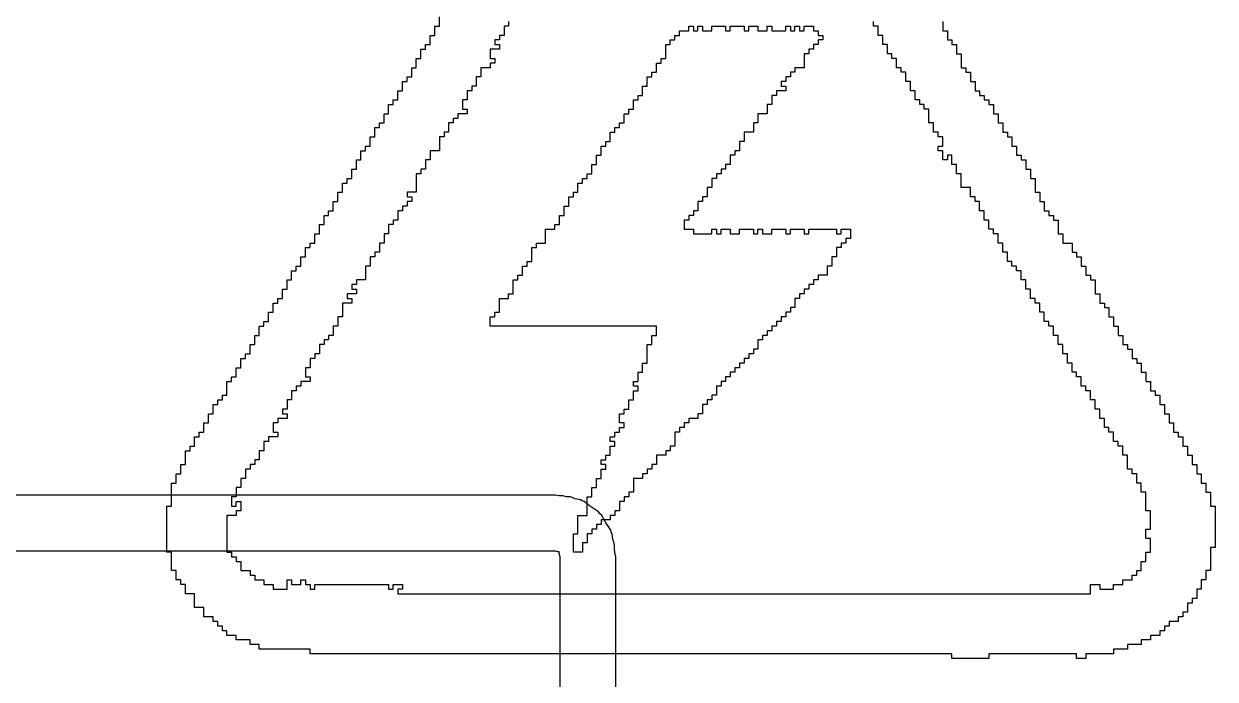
# Model space of a CAD drawing. Header units: millimetres. Extents: x -9 to 259, y -9 to 194.
# Drawn here: x 62.45 to 73.48, y 182.02 to 188.09 of the extents above; entities that cross this region are included whole.
import ezdxf

# ---------------------------------------------------------------- set-up
doc = ezdxf.new("R2010")
doc.units = ezdxf.units.MM
doc.layers.add('BottomLayer', color=5, linetype='Continuous')
doc.layers.add('TopOverlay', color=2, linetype='Continuous')

msp = doc.modelspace()

# ---------------------------------------------------------------- linework, layer by layer
at = {"layer": 'BottomLayer'}
for p, q in [((67.374, 183.728), (40.475, 183.728)), ((67.404, 183.722), (67.374, 183.728)), ((67.405, 183.722), (67.404, 183.722)), ((67.415, 183.72), (67.405, 183.722)), ((67.428, 183.722), (67.415, 183.72)), ((67.442, 183.721), (67.428, 183.722)), ((67.474, 183.712), (67.442, 183.721)), ((67.511, 183.71), (67.474, 183.712)), ((67.528, 183.705), (67.511, 183.71)), ((67.552, 183.693), (67.528, 183.705)), ((67.604, 183.683), (67.552, 183.693)), ((67.619, 183.673), (67.604, 183.683)), ((67.637, 183.668), (67.619, 183.673)), ((67.699, 183.62), (67.637, 183.668)), ((67.709, 183.615), (67.699, 183.62)), ((67.714, 183.609), (67.709, 183.615)), ((67.772, 183.571), (67.714, 183.609)), ((67.782, 183.555), (67.772, 183.571)), ((67.797, 183.544), (67.782, 183.555)), ((67.831, 183.483), (67.797, 183.544)), ((67.836, 183.478), (67.831, 183.483)), ((67.84, 183.468), (67.836, 183.478)), ((67.884, 183.403), (67.84, 183.468)), ((67.888, 183.384), (67.884, 183.403)), ((67.897, 183.368), (67.888, 183.384)), ((67.903, 183.316), (67.897, 183.368)), ((67.913, 183.292), (67.903, 183.316)), ((40.475, 183.21), (67.374, 183.21)), ((67.374, 183.21), (67.392, 183.205)), ((67.392, 183.205), (67.405, 183.204)), ((67.405, 183.204), (67.405, 183.191)), ((67.92, 183.26), (67.913, 183.292)), ((67.92, 183.223), (67.92, 183.26)), ((67.923, 183.204), (67.92, 183.223)), ((67.923, 183.191), (67.923, 183.204)), ((67.405, 183.191), (67.412, 183.159)), ((67.412, 183.159), (67.412, 90.843)), ((67.93, 183.159), (67.923, 183.191)), ((67.93, 90.843), (67.93, 183.159))]:
    msp.add_line(p, q, dxfattribs=at)
at = {"layer": 'TopOverlay'}
for p, q in [((66.256, 187.983), (66.256, 188.069)), ((66.256, 188.069), (66.299, 188.069)), ((66.299, 188.069), (66.299, 188.154)), ((66.939, 188.069), (66.897, 188.069)), ((66.897, 188.069), (66.897, 187.983)), ((66.939, 188.112), (66.939, 188.069)), ((68.606, 188.026), (68.606, 188.069)), ((68.606, 188.069), (68.648, 188.069)), ((68.648, 188.069), (68.648, 188.026)), ((68.691, 188.026), (68.691, 188.069)), ((68.691, 188.069), (68.734, 188.069)), ((68.734, 188.069), (68.734, 188.026)), ((68.819, 188.026), (68.819, 188.069)), ((68.819, 188.069), (68.947, 188.069)), ((68.947, 188.069), (68.947, 188.026)), ((68.99, 188.026), (68.99, 188.069)), ((68.99, 188.069), (69.118, 188.069)), ((69.118, 188.069), (69.118, 188.026)), ((69.161, 188.026), (69.161, 188.069)), ((69.161, 188.069), (69.246, 188.069)), ((69.246, 188.069), (69.246, 188.026)), ((69.332, 188.026), (69.332, 188.069)), ((69.332, 188.069), (69.375, 188.069)), ((69.375, 188.069), (69.375, 188.026)), ((69.503, 188.026), (69.503, 188.069)), ((69.503, 188.069), (69.546, 188.069)), ((69.546, 188.069), (69.546, 188.026)), ((69.588, 188.026), (69.588, 188.069)), ((69.588, 188.069), (69.631, 188.069)), ((69.631, 188.069), (69.631, 188.026)), ((69.674, 188.026), (69.674, 188.069)), ((69.674, 188.069), (69.759, 188.069)), ((69.759, 188.069), (69.759, 188.026)), ((70.315, 188.069), (70.315, 188.112)), ((70.357, 188.069), (70.315, 188.069)), ((70.357, 187.983), (70.357, 188.069)), ((70.955, 188.112), (70.955, 188.026)), ((66.213, 187.898), (66.213, 187.983)), ((66.213, 187.983), (66.256, 187.983)), ((66.854, 187.941), (66.811, 187.941)), ((66.811, 187.941), (66.811, 187.898)), ((66.897, 187.983), (66.854, 187.983)), ((66.854, 187.983), (66.854, 187.941)), ((68.435, 187.898), (68.435, 187.941)), ((68.435, 187.941), (68.477, 187.941)), ((68.477, 187.941), (68.477, 187.983)), ((68.477, 187.983), (68.52, 187.983)), ((68.52, 187.983), (68.52, 188.026)), ((68.52, 188.026), (68.606, 188.026)), ((68.648, 188.026), (68.691, 188.026)), ((68.734, 188.026), (68.819, 188.026)), ((68.947, 188.026), (68.99, 188.026)), ((69.118, 188.026), (69.161, 188.026)), ((69.246, 188.026), (69.332, 188.026)), ((69.375, 188.026), (69.503, 188.026)), ((69.546, 188.026), (69.588, 188.026)), ((69.631, 188.026), (69.674, 188.026)), ((69.759, 188.026), (69.802, 188.026)), ((69.802, 188.026), (69.802, 187.983)), ((69.802, 187.983), (69.845, 187.983)), ((69.845, 187.941), (69.802, 187.941)), ((69.802, 187.941), (69.802, 187.898)), ((69.845, 187.983), (69.845, 187.941)), ((70.4, 187.983), (70.357, 187.983)), ((70.4, 187.898), (70.4, 187.983)), ((70.955, 188.026), (70.998, 188.026)), ((70.998, 188.026), (70.998, 187.941)), ((70.998, 187.941), (71.041, 187.941)), ((71.041, 187.941), (71.041, 187.898)), ((66.128, 187.77), (66.128, 187.855)), ((66.128, 187.855), (66.17, 187.855)), ((66.17, 187.855), (66.17, 187.898)), ((66.17, 187.898), (66.213, 187.898)), ((66.854, 187.855), (66.769, 187.855)), ((66.769, 187.855), (66.769, 187.77)), ((66.811, 187.898), (66.854, 187.898)), ((66.854, 187.898), (66.854, 187.855)), ((68.392, 187.77), (68.392, 187.898)), ((68.392, 187.898), (68.435, 187.898)), ((69.759, 187.855), (69.716, 187.855)), ((69.716, 187.855), (69.716, 187.812)), ((69.802, 187.898), (69.759, 187.898)), ((69.759, 187.898), (69.759, 187.855)), ((70.443, 187.898), (70.4, 187.898)), ((70.443, 187.812), (70.443, 187.898)), ((71.041, 187.898), (71.084, 187.898)), ((71.084, 187.898), (71.084, 187.812)), ((66.085, 187.684), (66.085, 187.77)), ((66.085, 187.77), (66.128, 187.77)), ((66.769, 187.77), (66.811, 187.77)), ((66.811, 187.727), (66.769, 187.727)), ((66.769, 187.727), (66.769, 187.684)), ((66.811, 187.77), (66.811, 187.727)), ((68.307, 187.642), (68.307, 187.727)), ((68.307, 187.727), (68.349, 187.727)), ((68.349, 187.727), (68.349, 187.77)), ((68.349, 187.77), (68.392, 187.77)), ((69.716, 187.812), (69.674, 187.812)), ((69.674, 187.812), (69.674, 187.684)), ((70.485, 187.812), (70.443, 187.812)), ((70.485, 187.77), (70.485, 187.812)), ((70.528, 187.77), (70.485, 187.77)), ((70.528, 187.684), (70.528, 187.77)), ((71.084, 187.812), (71.126, 187.812)), ((71.126, 187.812), (71.126, 187.684)), ((66.042, 187.642), (66.042, 187.684)), ((66.042, 187.684), (66.085, 187.684)), ((66.042, 187.599), (66.042, 187.642)), ((66.769, 187.684), (66.683, 187.684)), ((66.683, 187.684), (66.683, 187.599)), ((68.264, 187.599), (68.264, 187.642)), ((68.264, 187.642), (68.307, 187.642)), ((69.588, 187.642), (69.546, 187.642)), ((69.546, 187.642), (69.546, 187.599)), ((69.674, 187.684), (69.588, 187.684)), ((69.588, 187.684), (69.588, 187.642)), ((70.571, 187.684), (70.528, 187.684)), ((70.571, 187.642), (70.571, 187.684)), ((70.614, 187.642), (70.571, 187.642)), ((70.614, 187.556), (70.614, 187.642)), ((71.126, 187.684), (71.169, 187.684)), ((71.169, 187.684), (71.169, 187.642)), ((71.169, 187.642), (71.212, 187.642)), ((71.212, 187.642), (71.212, 187.556)), ((65.957, 187.471), (65.957, 187.556)), ((65.957, 187.556), (66, 187.556)), ((66, 187.556), (66, 187.599)), ((66, 187.599), (66.042, 187.599)), ((66.64, 187.513), (66.598, 187.513)), ((66.598, 187.513), (66.598, 187.471)), ((66.683, 187.599), (66.64, 187.599)), ((66.64, 187.599), (66.64, 187.513)), ((68.178, 187.428), (68.178, 187.513)), ((68.178, 187.513), (68.221, 187.513)), ((68.221, 187.513), (68.221, 187.599)), ((68.221, 187.599), (68.264, 187.599)), ((69.503, 187.556), (69.46, 187.556)), ((69.46, 187.556), (69.46, 187.513)), ((69.46, 187.513), (69.503, 187.513)), ((69.546, 187.599), (69.503, 187.599)), ((69.503, 187.599), (69.503, 187.556)), ((69.503, 187.513), (69.503, 187.471)), ((70.656, 187.556), (70.614, 187.556)), ((70.656, 187.471), (70.656, 187.556)), ((71.212, 187.556), (71.254, 187.556)), ((71.254, 187.556), (71.254, 187.471)), ((65.871, 187.343), (65.871, 187.385)), ((65.871, 187.385), (65.914, 187.385)), ((65.914, 187.385), (65.914, 187.471)), ((65.914, 187.471), (65.957, 187.471)), ((66.555, 187.385), (66.512, 187.385)), ((66.512, 187.385), (66.512, 187.3)), ((66.598, 187.471), (66.555, 187.471)), ((66.555, 187.471), (66.555, 187.385)), ((68.093, 187.3), (68.093, 187.385)), ((68.093, 187.385), (68.136, 187.385)), ((68.136, 187.385), (68.136, 187.428)), ((68.136, 187.428), (68.178, 187.428)), ((69.417, 187.428), (69.375, 187.428)), ((69.375, 187.428), (69.375, 187.343)), ((69.503, 187.471), (69.417, 187.471)), ((69.417, 187.471), (69.417, 187.428)), ((70.699, 187.471), (70.656, 187.471)), ((70.699, 187.385), (70.699, 187.471)), ((70.742, 187.385), (70.699, 187.385)), ((70.742, 187.343), (70.742, 187.385)), ((71.254, 187.471), (71.297, 187.471)), ((71.297, 187.471), (71.297, 187.428)), ((71.297, 187.428), (71.34, 187.428)), ((71.34, 187.428), (71.34, 187.385)), ((71.34, 187.385), (71.383, 187.385)), ((71.383, 187.385), (71.383, 187.343)), ((65.829, 187.257), (65.829, 187.343)), ((65.829, 187.343), (65.871, 187.343)), ((66.512, 187.3), (66.555, 187.3)), ((66.555, 187.3), (66.555, 187.257)), ((68.05, 187.257), (68.05, 187.3)), ((68.05, 187.3), (68.093, 187.3)), ((69.375, 187.343), (69.332, 187.343)), ((69.332, 187.343), (69.332, 187.257)), ((70.785, 187.343), (70.742, 187.343)), ((70.785, 187.3), (70.785, 187.343)), ((70.827, 187.3), (70.785, 187.3)), ((70.827, 187.172), (70.827, 187.3)), ((71.383, 187.343), (71.425, 187.343)), ((71.425, 187.343), (71.425, 187.257)), ((65.743, 187.129), (65.743, 187.172)), ((65.743, 187.172), (65.786, 187.172)), ((65.786, 187.172), (65.786, 187.257)), ((65.786, 187.257), (65.829, 187.257)), ((66.427, 187.172), (66.384, 187.172)), ((66.384, 187.172), (66.384, 187.086)), ((66.469, 187.214), (66.427, 187.214)), ((66.427, 187.214), (66.427, 187.172)), ((66.555, 187.257), (66.469, 187.257)), ((66.469, 187.257), (66.469, 187.214)), ((67.965, 187.129), (67.965, 187.172)), ((67.965, 187.172), (68.008, 187.172)), ((68.008, 187.172), (68.008, 187.257)), ((68.008, 187.257), (68.05, 187.257)), ((69.246, 187.172), (69.204, 187.172)), ((69.204, 187.172), (69.204, 187.086)), ((69.332, 187.257), (69.246, 187.257)), ((69.246, 187.257), (69.246, 187.172)), ((70.87, 187.172), (70.827, 187.172)), ((70.87, 187.086), (70.87, 187.172)), ((71.425, 187.257), (71.468, 187.257)), ((71.468, 187.257), (71.468, 187.172)), ((71.468, 187.172), (71.511, 187.172)), ((71.511, 187.172), (71.511, 187.086)), ((65.7, 187.043), (65.7, 187.129)), ((65.7, 187.129), (65.743, 187.129)), ((66.384, 187.086), (66.341, 187.086)), ((66.341, 187.086), (66.341, 187.043)), ((67.879, 187.001), (67.879, 187.086)), ((67.879, 187.086), (67.922, 187.086)), ((67.922, 187.086), (67.922, 187.129)), ((67.922, 187.129), (67.965, 187.129)), ((69.204, 187.086), (69.118, 187.086)), ((69.118, 187.086), (69.118, 187.001)), ((70.913, 187.086), (70.87, 187.086)), ((70.913, 187.043), (70.913, 187.086)), ((71.511, 187.086), (71.554, 187.086)), ((71.554, 187.086), (71.554, 187.043)), ((65.615, 186.915), (65.615, 186.958)), ((65.615, 186.958), (65.658, 186.958)), ((65.658, 186.958), (65.658, 187.043)), ((65.658, 187.043), (65.7, 187.043)), ((66.341, 187.043), (66.299, 187.043)), ((66.299, 187.043), (66.299, 186.915)), ((67.794, 186.873), (67.794, 186.958)), ((67.794, 186.958), (67.837, 186.958)), ((67.837, 186.958), (67.837, 187.001)), ((67.837, 187.001), (67.879, 187.001)), ((69.118, 187.001), (69.076, 187.001)), ((69.076, 187.001), (69.076, 186.915)), ((70.955, 187.043), (70.913, 187.043)), ((70.913, 186.915), (70.913, 186.958)), ((70.913, 186.958), (70.955, 186.958)), ((70.955, 186.958), (70.955, 187.043)), ((71.554, 187.043), (71.596, 187.043)), ((71.596, 187.043), (71.596, 186.958)), ((71.596, 186.958), (71.639, 186.958)), ((71.639, 186.958), (71.639, 186.873)), ((65.572, 186.83), (65.572, 186.915)), ((65.572, 186.915), (65.615, 186.915)), ((66.299, 186.915), (66.213, 186.915)), ((66.213, 186.915), (66.213, 186.83)), ((67.751, 186.787), (67.751, 186.873)), ((67.751, 186.873), (67.794, 186.873)), ((69.033, 186.873), (68.99, 186.873)), ((68.99, 186.873), (68.99, 186.787)), ((69.076, 186.915), (69.033, 186.915)), ((69.033, 186.915), (69.033, 186.873)), ((70.955, 186.915), (70.913, 186.915)), ((70.955, 186.83), (70.955, 186.915)), ((71.041, 186.873), (70.998, 186.873)), ((70.998, 186.873), (70.998, 186.83)), ((71.041, 186.787), (71.041, 186.873)), ((71.639, 186.873), (71.682, 186.873)), ((71.682, 186.873), (71.682, 186.83)), ((65.487, 186.659), (65.487, 186.744)), ((65.487, 186.744), (65.53, 186.744)), ((65.53, 186.744), (65.53, 186.83)), ((65.53, 186.83), (65.572, 186.83)), ((66.17, 186.744), (66.128, 186.744)), ((66.128, 186.744), (66.128, 186.702)), ((66.213, 186.83), (66.17, 186.83)), ((66.17, 186.83), (66.17, 186.744)), ((67.708, 186.702), (67.708, 186.787)), ((67.708, 186.787), (67.751, 186.787)), ((68.947, 186.744), (68.905, 186.744)), ((68.905, 186.744), (68.905, 186.702)), ((68.99, 186.787), (68.947, 186.787)), ((68.947, 186.787), (68.947, 186.744)), ((70.998, 186.83), (70.955, 186.83)), ((71.084, 186.787), (71.041, 186.787)), ((71.084, 186.702), (71.084, 186.787)), ((71.682, 186.83), (71.724, 186.83)), ((71.724, 186.83), (71.724, 186.744)), ((71.724, 186.744), (71.767, 186.744)), ((71.767, 186.744), (71.767, 186.659)), ((65.401, 186.531), (65.401, 186.616)), ((65.401, 186.616), (65.444, 186.616)), ((65.444, 186.616), (65.444, 186.659)), ((65.444, 186.659), (65.487, 186.659)), ((66.128, 186.702), (66.085, 186.702)), ((66.085, 186.702), (66.085, 186.531)), ((67.58, 186.531), (67.58, 186.616)), ((67.58, 186.616), (67.623, 186.616)), ((67.623, 186.616), (67.623, 186.659)), ((67.623, 186.659), (67.666, 186.659)), ((67.666, 186.659), (67.666, 186.702)), ((67.666, 186.702), (67.708, 186.702)), ((68.862, 186.659), (68.819, 186.659)), ((68.819, 186.659), (68.819, 186.574)), ((68.905, 186.702), (68.862, 186.702)), ((68.862, 186.702), (68.862, 186.659)), ((71.126, 186.702), (71.084, 186.702)), ((71.126, 186.574), (71.126, 186.702)), ((71.767, 186.659), (71.81, 186.659)), ((71.81, 186.659), (71.81, 186.531)), ((65.359, 186.445), (65.359, 186.531)), ((65.359, 186.531), (65.401, 186.531)), ((66.085, 186.531), (66, 186.531)), ((66, 186.531), (66, 186.488)), ((67.538, 186.488), (67.538, 186.531)), ((67.538, 186.531), (67.58, 186.531)), ((68.819, 186.574), (68.777, 186.574)), ((68.777, 186.574), (68.777, 186.488)), ((71.212, 186.574), (71.126, 186.574)), ((71.212, 186.488), (71.212, 186.574)), ((71.81, 186.531), (71.853, 186.531)), ((71.853, 186.531), (71.853, 186.445)), ((65.316, 186.36), (65.316, 186.445)), ((65.316, 186.445), (65.359, 186.445)), ((66, 186.403), (65.957, 186.403)), ((65.957, 186.403), (65.957, 186.36)), ((66, 186.488), (66.042, 186.488)), ((66.042, 186.445), (66, 186.445)), ((66, 186.445), (66, 186.403)), ((66.042, 186.488), (66.042, 186.445)), ((67.452, 186.317), (67.452, 186.403)), ((67.452, 186.403), (67.495, 186.403)), ((67.495, 186.403), (67.495, 186.488)), ((67.495, 186.488), (67.538, 186.488)), ((68.734, 186.445), (68.691, 186.445)), ((68.691, 186.445), (68.691, 186.36)), ((68.777, 186.488), (68.734, 186.488)), ((68.734, 186.488), (68.734, 186.445)), ((71.254, 186.488), (71.212, 186.488)), ((71.254, 186.445), (71.254, 186.488)), ((71.297, 186.445), (71.254, 186.445)), ((71.297, 186.36), (71.297, 186.445)), ((71.853, 186.445), (71.895, 186.445)), ((71.895, 186.445), (71.895, 186.36)), ((65.231, 186.232), (65.231, 186.317)), ((65.231, 186.317), (65.273, 186.317)), ((65.273, 186.317), (65.273, 186.36)), ((65.273, 186.36), (65.316, 186.36)), ((65.957, 186.36), (65.914, 186.36)), ((65.914, 186.36), (65.914, 186.274)), ((67.409, 186.232), (67.409, 186.317)), ((67.409, 186.317), (67.452, 186.317)), ((68.648, 186.317), (68.606, 186.317)), ((68.606, 186.317), (68.606, 186.274)), ((68.691, 186.36), (68.648, 186.36)), ((68.648, 186.36), (68.648, 186.317)), ((71.34, 186.36), (71.297, 186.36)), ((71.34, 186.274), (71.34, 186.36)), ((71.895, 186.36), (71.938, 186.36)), ((71.938, 186.36), (71.938, 186.317)), ((71.938, 186.317), (71.981, 186.317)), ((71.981, 186.317), (71.981, 186.274)), ((65.188, 186.146), (65.188, 186.232)), ((65.188, 186.232), (65.231, 186.232)), ((65.871, 186.232), (65.829, 186.232)), ((65.829, 186.232), (65.829, 186.146)), ((65.914, 186.274), (65.871, 186.274)), ((65.871, 186.274), (65.871, 186.232)), ((67.281, 186.061), (67.281, 186.189)), ((67.281, 186.189), (67.367, 186.189)), ((67.367, 186.189), (67.367, 186.232)), ((67.367, 186.232), (67.409, 186.232)), ((68.606, 186.274), (68.563, 186.274)), ((68.563, 186.274), (68.563, 186.189)), ((68.563, 186.189), (68.648, 186.189)), ((68.648, 186.189), (68.648, 186.146)), ((68.819, 186.146), (68.819, 186.189)), ((68.819, 186.189), (68.862, 186.189)), ((68.862, 186.189), (68.862, 186.146)), ((68.905, 186.146), (68.905, 186.189)), ((68.905, 186.189), (68.99, 186.189)), ((68.99, 186.189), (68.99, 186.146)), ((69.076, 186.146), (69.076, 186.189)), ((69.076, 186.189), (69.204, 186.189)), ((69.204, 186.189), (69.204, 186.146)), ((69.246, 186.146), (69.246, 186.189)), ((69.246, 186.189), (69.289, 186.189)), ((69.289, 186.189), (69.289, 186.146)), ((69.375, 186.146), (69.375, 186.189)), ((69.375, 186.189), (69.503, 186.189)), ((69.503, 186.189), (69.503, 186.146)), ((69.546, 186.146), (69.546, 186.189)), ((69.546, 186.189), (69.674, 186.189)), ((69.674, 186.189), (69.674, 186.146)), ((69.716, 186.146), (69.716, 186.189)), ((69.716, 186.189), (69.973, 186.189)), ((69.973, 186.189), (69.973, 186.146)), ((70.015, 186.146), (70.015, 186.189)), ((70.015, 186.189), (70.101, 186.189)), ((70.101, 186.189), (70.101, 186.104)), ((71.383, 186.274), (71.34, 186.274)), ((71.383, 186.189), (71.383, 186.274)), ((71.425, 186.189), (71.383, 186.189)), ((71.425, 186.146), (71.425, 186.189)), ((71.981, 186.274), (72.023, 186.274)), ((72.023, 186.274), (72.023, 186.146)), ((65.145, 186.061), (65.145, 186.146)), ((65.145, 186.146), (65.188, 186.146)), ((65.829, 186.146), (65.786, 186.146)), ((65.786, 186.146), (65.786, 186.061)), ((68.648, 186.146), (68.819, 186.146)), ((68.862, 186.146), (68.905, 186.146)), ((68.99, 186.146), (69.076, 186.146)), ((69.204, 186.146), (69.246, 186.146)), ((69.289, 186.146), (69.375, 186.146)), ((69.503, 186.146), (69.546, 186.146)), ((69.674, 186.146), (69.716, 186.146)), ((69.973, 186.146), (70.015, 186.146)), ((70.101, 186.104), (70.058, 186.104)), ((70.058, 186.104), (70.058, 186.061)), ((71.468, 186.146), (71.425, 186.146)), ((71.468, 186.061), (71.468, 186.146)), ((72.023, 186.146), (72.066, 186.146)), ((72.066, 186.146), (72.066, 186.061)), ((65.06, 185.933), (65.06, 186.018)), ((65.06, 186.018), (65.102, 186.018)), ((65.102, 186.018), (65.102, 186.061)), ((65.102, 186.061), (65.145, 186.061)), ((65.743, 185.975), (65.7, 185.975)), ((65.7, 185.975), (65.7, 185.933)), ((65.786, 186.061), (65.743, 186.061)), ((65.743, 186.061), (65.743, 185.975)), ((67.153, 185.89), (67.153, 186.018)), ((67.153, 186.018), (67.196, 186.018)), ((67.196, 186.018), (67.196, 186.061)), ((67.196, 186.061), (67.281, 186.061)), ((70.015, 186.018), (69.973, 186.018)), ((69.973, 186.018), (69.973, 185.933)), ((70.058, 186.061), (70.015, 186.061)), ((70.015, 186.061), (70.015, 186.018)), ((71.511, 186.061), (71.468, 186.061)), ((71.511, 185.975), (71.511, 186.061)), ((71.554, 185.975), (71.511, 185.975)), ((71.554, 185.89), (71.554, 185.975)), ((72.066, 186.061), (72.152, 186.061)), ((72.152, 186.061), (72.152, 185.975)), ((72.152, 185.975), (72.194, 185.975)), ((72.194, 185.975), (72.194, 185.933)), ((64.974, 185.805), (64.974, 185.847)), ((64.974, 185.847), (65.017, 185.847)), ((65.017, 185.847), (65.017, 185.933)), ((65.017, 185.933), (65.06, 185.933)), ((65.658, 185.847), (65.615, 185.847)), ((65.615, 185.847), (65.615, 185.719)), ((65.7, 185.933), (65.658, 185.933)), ((65.658, 185.933), (65.658, 185.847)), ((67.068, 185.762), (67.068, 185.847)), ((67.068, 185.847), (67.11, 185.847)), ((67.11, 185.847), (67.11, 185.89)), ((67.11, 185.89), (67.153, 185.89)), ((69.93, 185.847), (69.887, 185.847)), ((69.887, 185.847), (69.887, 185.762)), ((69.973, 185.933), (69.93, 185.933)), ((69.93, 185.933), (69.93, 185.847)), ((71.596, 185.89), (71.554, 185.89)), ((71.596, 185.847), (71.596, 185.89)), ((71.639, 185.847), (71.596, 185.847)), ((71.639, 185.805), (71.639, 185.847)), ((72.194, 185.933), (72.237, 185.933)), ((72.237, 185.933), (72.237, 185.847)), ((72.237, 185.847), (72.28, 185.847)), ((72.28, 185.847), (72.28, 185.762)), ((64.931, 185.719), (64.931, 185.805)), ((64.931, 185.805), (64.974, 185.805)), ((67.025, 185.719), (67.025, 185.762)), ((67.025, 185.762), (67.068, 185.762)), ((69.887, 185.762), (69.802, 185.762)), ((69.802, 185.762), (69.802, 185.719)), ((71.682, 185.805), (71.639, 185.805)), ((71.682, 185.719), (71.682, 185.805)), ((72.28, 185.762), (72.323, 185.762)), ((72.323, 185.762), (72.323, 185.719)), ((64.846, 185.548), (64.846, 185.634)), ((64.846, 185.634), (64.889, 185.634)), ((64.889, 185.634), (64.889, 185.719)), ((64.889, 185.719), (64.931, 185.719)), ((65.53, 185.676), (65.487, 185.676)), ((65.487, 185.676), (65.487, 185.634)), ((65.487, 185.634), (65.53, 185.634)), ((65.615, 185.719), (65.53, 185.719)), ((65.53, 185.719), (65.53, 185.676)), ((65.53, 185.634), (65.53, 185.591)), ((66.982, 185.591), (66.982, 185.719)), ((66.982, 185.719), (67.025, 185.719)), ((69.716, 185.634), (69.674, 185.634)), ((69.674, 185.634), (69.674, 185.591)), ((69.759, 185.676), (69.716, 185.676)), ((69.716, 185.676), (69.716, 185.634)), ((69.802, 185.719), (69.759, 185.719)), ((69.759, 185.719), (69.759, 185.676)), ((71.724, 185.719), (71.682, 185.719)), ((71.724, 185.634), (71.724, 185.719)), ((71.767, 185.634), (71.724, 185.634)), ((71.767, 185.548), (71.767, 185.634)), ((72.323, 185.719), (72.365, 185.719)), ((72.365, 185.719), (72.365, 185.591)), ((64.803, 185.505), (64.803, 185.548)), ((64.803, 185.548), (64.846, 185.548)), ((65.53, 185.591), (65.444, 185.591)), ((65.444, 185.591), (65.444, 185.548)), ((65.444, 185.548), (65.487, 185.548)), ((65.487, 185.548), (65.487, 185.505)), ((66.854, 185.42), (66.854, 185.548)), ((66.854, 185.548), (66.939, 185.548)), ((66.939, 185.548), (66.939, 185.591)), ((66.939, 185.591), (66.982, 185.591)), ((69.631, 185.548), (69.588, 185.548)), ((69.588, 185.548), (69.588, 185.463)), ((69.674, 185.591), (69.631, 185.591)), ((69.631, 185.591), (69.631, 185.548)), ((71.81, 185.548), (71.767, 185.548)), ((71.81, 185.505), (71.81, 185.548)), ((72.365, 185.591), (72.408, 185.591)), ((72.408, 185.591), (72.408, 185.505)), ((64.718, 185.335), (64.718, 185.42)), ((64.718, 185.42), (64.761, 185.42)), ((64.761, 185.42), (64.761, 185.505)), ((64.761, 185.505), (64.803, 185.505)), ((65.487, 185.505), (65.401, 185.505)), ((65.401, 185.505), (65.401, 185.377)), ((66.811, 185.377), (66.811, 185.42)), ((66.811, 185.42), (66.854, 185.42)), ((69.546, 185.42), (69.503, 185.42)), ((69.503, 185.42), (69.503, 185.377)), ((69.588, 185.463), (69.546, 185.463)), ((69.546, 185.463), (69.546, 185.42)), ((71.853, 185.505), (71.81, 185.505)), ((71.853, 185.42), (71.853, 185.505)), ((71.895, 185.42), (71.853, 185.42)), ((71.895, 185.335), (71.895, 185.42)), ((72.408, 185.505), (72.451, 185.505)), ((72.451, 185.505), (72.451, 185.463)), ((72.451, 185.463), (72.493, 185.463)), ((72.493, 185.463), (72.493, 185.377)), ((64.632, 185.206), (64.632, 185.292)), ((64.632, 185.292), (64.675, 185.292)), ((64.675, 185.292), (64.675, 185.335)), ((64.675, 185.335), (64.718, 185.335)), ((65.359, 185.292), (65.316, 185.292)), ((65.316, 185.292), (65.316, 185.206)), ((65.401, 185.377), (65.359, 185.377)), ((65.359, 185.377), (65.359, 185.292)), ((66.769, 185.292), (66.769, 185.377)), ((66.769, 185.377), (66.811, 185.377)), ((68.307, 185.292), (66.769, 185.292)), ((68.307, 185.206), (68.307, 185.292)), ((69.417, 185.292), (69.375, 185.292)), ((69.375, 185.292), (69.375, 185.249)), ((69.46, 185.335), (69.417, 185.335)), ((69.417, 185.335), (69.417, 185.292)), ((69.503, 185.377), (69.46, 185.377)), ((69.46, 185.377), (69.46, 185.335)), ((71.938, 185.335), (71.895, 185.335)), ((71.938, 185.292), (71.938, 185.335)), ((71.981, 185.292), (71.938, 185.292)), ((71.981, 185.206), (71.981, 185.292)), ((72.493, 185.377), (72.536, 185.377)), ((72.536, 185.377), (72.536, 185.292)), ((72.536, 185.292), (72.579, 185.292)), ((72.579, 185.292), (72.579, 185.206)), ((64.59, 185.121), (64.59, 185.206)), ((64.59, 185.206), (64.632, 185.206)), ((65.316, 185.206), (65.273, 185.206)), ((65.273, 185.206), (65.273, 185.164)), ((68.264, 185.121), (68.264, 185.206)), ((68.264, 185.206), (68.307, 185.206)), ((69.332, 185.206), (69.289, 185.206)), ((69.289, 185.206), (69.289, 185.164)), ((69.375, 185.249), (69.332, 185.249)), ((69.332, 185.249), (69.332, 185.206)), ((72.023, 185.206), (71.981, 185.206)), ((72.023, 185.121), (72.023, 185.206)), ((72.579, 185.206), (72.622, 185.206)), ((72.622, 185.206), (72.622, 185.121)), ((64.547, 185.035), (64.547, 185.121)), ((64.547, 185.121), (64.59, 185.121)), ((65.231, 185.121), (65.188, 185.121)), ((65.188, 185.121), (65.188, 185.035)), ((65.273, 185.164), (65.231, 185.164)), ((65.231, 185.164), (65.231, 185.121)), ((68.221, 184.95), (68.221, 185.121)), ((68.221, 185.121), (68.264, 185.121)), ((69.246, 185.078), (69.204, 185.078)), ((69.204, 185.078), (69.204, 185.035)), ((69.289, 185.164), (69.246, 185.164)), ((69.246, 185.164), (69.246, 185.078)), ((72.066, 185.121), (72.023, 185.121)), ((72.066, 185.035), (72.066, 185.121)), ((72.622, 185.121), (72.664, 185.121)), ((72.664, 185.121), (72.664, 185.078)), ((72.664, 185.078), (72.707, 185.078)), ((72.707, 185.078), (72.707, 184.993)), ((64.462, 184.907), (64.462, 184.993)), ((64.462, 184.993), (64.504, 184.993)), ((64.504, 184.993), (64.504, 185.035)), ((64.504, 185.035), (64.547, 185.035)), ((65.145, 184.993), (65.102, 184.993)), ((65.102, 184.993), (65.102, 184.907)), ((65.188, 185.035), (65.145, 185.035)), ((65.145, 185.035), (65.145, 184.993)), ((69.161, 184.993), (69.118, 184.993)), ((69.118, 184.993), (69.118, 184.95)), ((69.204, 185.035), (69.161, 185.035)), ((69.161, 185.035), (69.161, 184.993)), ((72.109, 185.035), (72.066, 185.035)), ((72.109, 184.95), (72.109, 185.035)), ((72.707, 184.993), (72.75, 184.993)), ((72.75, 184.993), (72.75, 184.95)), ((64.419, 184.822), (64.419, 184.907)), ((64.419, 184.907), (64.462, 184.907)), ((65.102, 184.907), (65.06, 184.907)), ((65.06, 184.907), (65.06, 184.822)), ((68.136, 184.779), (68.136, 184.865)), ((68.136, 184.865), (68.178, 184.865)), ((68.178, 184.865), (68.178, 184.95)), ((68.178, 184.95), (68.221, 184.95)), ((69.033, 184.865), (68.99, 184.865)), ((68.99, 184.865), (68.99, 184.822)), ((69.076, 184.907), (69.033, 184.907)), ((69.033, 184.907), (69.033, 184.865)), ((69.118, 184.95), (69.076, 184.95)), ((69.076, 184.95), (69.076, 184.907)), ((72.152, 184.95), (72.109, 184.95)), ((72.152, 184.865), (72.152, 184.95)), ((72.194, 184.865), (72.152, 184.865)), ((72.194, 184.822), (72.194, 184.865)), ((72.75, 184.95), (72.792, 184.95)), ((72.792, 184.95), (72.792, 184.865)), ((72.792, 184.865), (72.835, 184.865)), ((72.835, 184.865), (72.835, 184.779)), ((64.333, 184.651), (64.333, 184.779)), ((64.333, 184.779), (64.376, 184.779)), ((64.376, 184.779), (64.376, 184.822)), ((64.376, 184.822), (64.419, 184.822)), ((65.102, 184.779), (65.017, 184.779)), ((65.017, 184.779), (65.017, 184.736)), ((65.06, 184.822), (65.102, 184.822)), ((65.102, 184.822), (65.102, 184.779)), ((68.093, 184.736), (68.093, 184.779)), ((68.093, 184.779), (68.136, 184.779)), ((68.947, 184.779), (68.905, 184.779)), ((68.905, 184.779), (68.905, 184.736)), ((68.99, 184.822), (68.947, 184.822)), ((68.947, 184.822), (68.947, 184.779)), ((72.237, 184.822), (72.194, 184.822)), ((72.237, 184.736), (72.237, 184.822)), ((72.835, 184.779), (72.878, 184.779)), ((72.878, 184.779), (72.878, 184.694)), ((64.291, 184.608), (64.291, 184.651)), ((64.291, 184.651), (64.333, 184.651)), ((64.974, 184.694), (64.931, 184.694)), ((64.931, 184.694), (64.931, 184.608)), ((65.017, 184.736), (64.974, 184.736)), ((64.974, 184.736), (64.974, 184.694)), ((68.136, 184.736), (68.093, 184.736)), ((68.093, 184.608), (68.093, 184.694)), ((68.093, 184.694), (68.136, 184.694)), ((68.136, 184.694), (68.136, 184.736)), ((68.862, 184.651), (68.819, 184.651)), ((68.819, 184.651), (68.819, 184.608)), ((68.905, 184.736), (68.862, 184.736)), ((68.862, 184.736), (68.862, 184.651)), ((72.28, 184.736), (72.237, 184.736)), ((72.28, 184.694), (72.28, 184.736)), ((72.323, 184.694), (72.28, 184.694)), ((72.323, 184.608), (72.323, 184.694)), ((72.878, 184.694), (72.921, 184.694)), ((72.921, 184.694), (72.921, 184.651)), ((72.921, 184.651), (72.963, 184.651)), ((72.963, 184.651), (72.963, 184.566)), ((64.205, 184.48), (64.205, 184.566)), ((64.205, 184.566), (64.248, 184.566)), ((64.248, 184.566), (64.248, 184.608)), ((64.248, 184.608), (64.291, 184.608)), ((64.889, 184.523), (64.846, 184.523)), ((64.846, 184.523), (64.846, 184.48)), ((64.931, 184.608), (64.889, 184.608)), ((64.889, 184.608), (64.889, 184.523)), ((68.008, 184.48), (68.008, 184.523)), ((68.008, 184.523), (68.05, 184.523)), ((68.05, 184.523), (68.05, 184.608)), ((68.05, 184.608), (68.093, 184.608)), ((68.777, 184.566), (68.734, 184.566)), ((68.734, 184.566), (68.734, 184.48)), ((68.819, 184.608), (68.777, 184.608)), ((68.777, 184.608), (68.777, 184.566)), ((72.365, 184.608), (72.323, 184.608)), ((72.365, 184.523), (72.365, 184.608)), ((72.408, 184.523), (72.365, 184.523)), ((72.408, 184.437), (72.408, 184.523)), ((72.963, 184.566), (73.006, 184.566)), ((73.006, 184.566), (73.006, 184.48)), ((64.162, 184.395), (64.162, 184.48)), ((64.162, 184.48), (64.205, 184.48)), ((64.889, 184.437), (64.803, 184.437)), ((64.803, 184.437), (64.803, 184.395)), ((64.846, 184.48), (64.889, 184.48)), ((64.889, 184.48), (64.889, 184.437)), ((67.965, 184.395), (67.965, 184.48)), ((67.965, 184.48), (68.008, 184.48)), ((68.691, 184.437), (68.606, 184.437)), ((68.606, 184.437), (68.606, 184.395)), ((68.734, 184.48), (68.691, 184.48)), ((68.691, 184.48), (68.691, 184.437)), ((72.451, 184.437), (72.408, 184.437)), ((72.451, 184.352), (72.451, 184.437)), ((73.006, 184.48), (73.049, 184.48)), ((73.049, 184.48), (73.049, 184.395)), ((64.077, 184.266), (64.077, 184.309)), ((64.077, 184.309), (64.12, 184.309)), ((64.12, 184.309), (64.12, 184.395)), ((64.12, 184.395), (64.162, 184.395)), ((64.803, 184.395), (64.761, 184.395)), ((64.761, 184.395), (64.761, 184.309)), ((64.761, 184.309), (64.803, 184.309)), ((64.803, 184.309), (64.803, 184.266)), ((67.922, 184.266), (67.922, 184.309)), ((67.922, 184.309), (67.965, 184.309)), ((68.008, 184.395), (67.965, 184.395)), ((67.965, 184.309), (67.965, 184.352)), ((67.965, 184.352), (68.008, 184.352)), ((68.008, 184.352), (68.008, 184.395)), ((68.52, 184.309), (68.477, 184.309)), ((68.477, 184.309), (68.477, 184.181)), ((68.563, 184.352), (68.52, 184.352)), ((68.52, 184.352), (68.52, 184.309)), ((68.606, 184.395), (68.563, 184.395)), ((68.563, 184.395), (68.563, 184.352)), ((72.493, 184.352), (72.451, 184.352)), ((72.493, 184.309), (72.493, 184.352)), ((72.536, 184.309), (72.493, 184.309)), ((72.536, 184.224), (72.536, 184.309)), ((73.049, 184.395), (73.092, 184.395)), ((73.092, 184.395), (73.092, 184.309)), ((73.092, 184.309), (73.134, 184.309)), ((73.134, 184.309), (73.134, 184.266)), ((64.034, 184.181), (64.034, 184.266)), ((64.034, 184.266), (64.077, 184.266)), ((64.718, 184.224), (64.675, 184.224)), ((64.675, 184.224), (64.675, 184.138)), ((64.803, 184.266), (64.718, 184.266)), ((64.718, 184.266), (64.718, 184.224)), ((67.879, 184.224), (67.879, 184.266)), ((67.879, 184.266), (67.922, 184.266)), ((67.922, 184.224), (67.879, 184.224)), ((67.922, 184.181), (67.922, 184.224)), ((72.579, 184.224), (72.536, 184.224)), ((72.579, 184.181), (72.579, 184.224)), ((73.134, 184.266), (73.177, 184.266)), ((73.177, 184.266), (73.177, 184.181)), ((63.949, 184.01), (63.949, 184.138)), ((63.949, 184.138), (63.992, 184.138)), ((63.992, 184.138), (63.992, 184.181)), ((63.992, 184.181), (64.034, 184.181)), ((64.675, 184.138), (64.632, 184.138)), ((64.632, 184.138), (64.632, 184.053)), ((67.837, 184.053), (67.837, 184.096)), ((67.837, 184.096), (67.879, 184.096)), ((67.879, 184.096), (67.879, 184.181)), ((67.879, 184.181), (67.922, 184.181)), ((68.392, 184.096), (68.307, 184.096)), ((68.307, 184.096), (68.307, 184.01)), ((68.435, 184.138), (68.392, 184.138)), ((68.392, 184.138), (68.392, 184.096)), ((68.477, 184.181), (68.435, 184.181)), ((68.435, 184.181), (68.435, 184.138)), ((72.622, 184.181), (72.579, 184.181)), ((72.622, 184.096), (72.622, 184.181)), ((72.664, 184.096), (72.622, 184.096)), ((72.664, 183.967), (72.664, 184.096)), ((73.177, 184.181), (73.22, 184.181)), ((73.22, 184.181), (73.22, 184.096)), ((73.22, 184.096), (73.262, 184.096)), ((73.262, 184.096), (73.262, 184.01)), ((63.906, 183.925), (63.906, 184.01)), ((63.906, 184.01), (63.949, 184.01)), ((64.547, 183.967), (64.504, 183.967)), ((64.504, 183.967), (64.504, 183.882)), ((64.59, 184.01), (64.547, 184.01)), ((64.547, 184.01), (64.547, 183.967)), ((64.632, 184.053), (64.59, 184.053)), ((64.59, 184.053), (64.59, 184.01)), ((67.794, 184.01), (67.794, 184.053)), ((67.794, 184.053), (67.837, 184.053)), ((67.837, 184.01), (67.794, 184.01)), ((67.794, 183.882), (67.794, 183.967)), ((67.794, 183.967), (67.837, 183.967)), ((67.837, 183.967), (67.837, 184.01)), ((68.264, 183.967), (68.221, 183.967)), ((68.221, 183.967), (68.221, 183.925)), ((68.307, 184.01), (68.264, 184.01)), ((68.264, 184.01), (68.264, 183.967)), ((72.707, 183.967), (72.664, 183.967)), ((72.707, 183.925), (72.707, 183.967)), ((73.262, 184.01), (73.305, 184.01)), ((73.305, 184.01), (73.305, 183.925)), ((63.863, 183.839), (63.863, 183.925)), ((63.863, 183.925), (63.906, 183.925)), ((64.504, 183.882), (64.462, 183.882)), ((64.462, 183.882), (64.462, 183.797)), ((67.751, 183.797), (67.751, 183.882)), ((67.751, 183.882), (67.794, 183.882)), ((68.178, 183.882), (68.093, 183.882)), ((68.093, 183.882), (68.093, 183.754)), ((68.221, 183.925), (68.178, 183.925)), ((68.178, 183.925), (68.178, 183.882)), ((72.75, 183.925), (72.707, 183.925)), ((72.75, 183.839), (72.75, 183.925)), ((73.305, 183.925), (73.348, 183.925)), ((73.348, 183.925), (73.348, 183.839)), ((63.821, 183.626), (63.821, 183.839)), ((63.821, 183.839), (63.863, 183.839)), ((64.462, 183.797), (64.419, 183.797)), ((64.419, 183.797), (64.419, 183.711)), ((67.708, 183.711), (67.708, 183.797)), ((67.708, 183.797), (67.751, 183.797)), ((68.093, 183.754), (68.05, 183.754)), ((68.05, 183.754), (68.05, 183.711)), ((72.792, 183.839), (72.75, 183.839)), ((72.792, 183.754), (72.792, 183.839)), ((72.835, 183.754), (72.792, 183.754)), ((72.835, 183.583), (72.835, 183.754)), ((73.348, 183.839), (73.391, 183.839)), ((73.391, 183.839), (73.391, 183.754)), ((73.391, 183.754), (73.433, 183.754)), ((73.433, 183.754), (73.433, 183.626)), ((64.419, 183.711), (64.376, 183.711)), ((64.376, 183.711), (64.376, 183.626)), ((64.419, 183.626), (64.419, 183.668)), ((64.419, 183.668), (64.462, 183.668)), ((64.462, 183.668), (64.462, 183.583)), ((67.666, 183.54), (67.666, 183.711)), ((67.666, 183.711), (67.708, 183.711)), ((68.008, 183.668), (67.965, 183.668)), ((67.965, 183.668), (67.965, 183.583)), ((68.05, 183.711), (68.008, 183.711)), ((68.008, 183.711), (68.008, 183.668)), ((63.778, 183.198), (63.778, 183.626)), ((63.778, 183.626), (63.821, 183.626)), ((64.419, 183.54), (64.333, 183.54)), ((64.333, 183.54), (64.333, 183.198)), ((64.376, 183.626), (64.419, 183.626)), ((64.462, 183.583), (64.419, 183.583)), ((64.419, 183.583), (64.419, 183.54)), ((67.58, 183.369), (67.58, 183.54)), ((67.58, 183.54), (67.666, 183.54)), ((67.922, 183.54), (67.879, 183.54)), ((67.879, 183.54), (67.879, 183.497)), ((67.965, 183.583), (67.922, 183.583)), ((67.922, 183.583), (67.922, 183.54)), ((72.878, 183.583), (72.835, 183.583)), ((72.878, 183.412), (72.878, 183.583)), ((73.433, 183.626), (73.476, 183.626)), ((73.476, 183.626), (73.476, 183.241)), ((67.794, 183.455), (67.751, 183.455)), ((67.751, 183.455), (67.751, 183.412)), ((67.879, 183.497), (67.794, 183.497)), ((67.794, 183.497), (67.794, 183.455)), ((67.538, 183.284), (67.538, 183.369)), ((67.538, 183.369), (67.58, 183.369)), ((67.708, 183.369), (67.666, 183.369)), ((67.666, 183.369), (67.666, 183.284)), ((67.751, 183.412), (67.708, 183.412)), ((67.708, 183.412), (67.708, 183.369)), ((72.835, 183.327), (72.835, 183.412)), ((72.835, 183.412), (72.878, 183.412)), ((72.878, 183.327), (72.835, 183.327)), ((72.878, 183.198), (72.878, 183.327)), ((63.821, 183.198), (63.778, 183.198)), ((63.821, 183.028), (63.821, 183.198)), ((64.333, 183.198), (64.376, 183.198)), ((64.376, 183.198), (64.376, 183.156)), ((67.538, 183.241), (67.538, 183.284)), ((67.538, 183.198), (67.538, 183.241)), ((67.623, 183.198), (67.538, 183.198)), ((67.666, 183.284), (67.623, 183.284)), ((67.623, 183.284), (67.623, 183.198)), ((72.835, 183.113), (72.835, 183.198)), ((72.835, 183.198), (72.878, 183.198)), ((73.476, 183.241), (73.433, 183.241)), ((73.433, 183.241), (73.433, 183.028)), ((64.376, 183.156), (64.419, 183.156)), ((64.419, 183.156), (64.419, 183.113)), ((64.419, 183.113), (64.462, 183.113)), ((64.462, 183.113), (64.462, 183.028)), ((72.792, 183.028), (72.792, 183.113)), ((72.792, 183.113), (72.835, 183.113)), ((63.863, 183.028), (63.821, 183.028)), ((63.863, 182.942), (63.863, 183.028)), ((64.462, 183.028), (64.547, 183.028)), ((64.547, 183.028), (64.547, 182.985)), ((64.547, 182.985), (64.59, 182.985)), ((64.59, 182.985), (64.59, 182.942)), ((72.707, 182.942), (72.707, 182.985)), ((72.707, 182.985), (72.75, 182.985)), ((72.75, 182.985), (72.75, 183.028)), ((72.75, 183.028), (72.792, 183.028)), ((73.433, 183.028), (73.391, 183.028)), ((73.391, 183.028), (73.391, 182.942)), ((63.906, 182.942), (63.863, 182.942)), ((63.906, 182.899), (63.906, 182.942)), ((63.949, 182.899), (63.906, 182.899)), ((63.949, 182.814), (63.949, 182.899)), ((64.59, 182.942), (64.675, 182.942)), ((64.675, 182.942), (64.675, 182.899)), ((64.675, 182.899), (64.761, 182.899)), ((64.761, 182.899), (64.761, 182.857)), ((64.889, 182.857), (64.889, 182.942)), ((64.889, 182.942), (64.931, 182.942)), ((64.931, 182.942), (64.931, 182.899)), ((64.931, 182.899), (65.017, 182.899)), ((65.017, 182.899), (65.017, 182.942)), ((65.017, 182.942), (65.06, 182.942)), ((65.06, 182.942), (65.06, 182.899)), ((65.06, 182.899), (65.102, 182.899)), ((65.102, 182.899), (65.102, 182.857)), ((65.145, 182.857), (65.145, 182.899)), ((65.145, 182.899), (65.829, 182.899)), ((65.829, 182.899), (65.829, 182.857)), ((65.871, 182.857), (65.871, 182.899)), ((65.871, 182.899), (65.957, 182.899)), ((65.957, 182.899), (65.957, 182.857)), ((72.323, 182.814), (72.323, 182.899)), ((72.323, 182.899), (72.408, 182.899)), ((72.408, 182.899), (72.408, 182.857)), ((72.536, 182.857), (72.536, 182.899)), ((72.536, 182.899), (72.622, 182.899)), ((72.622, 182.899), (72.622, 182.942)), ((72.622, 182.942), (72.707, 182.942)), ((73.391, 182.942), (73.348, 182.942)), ((73.348, 182.942), (73.348, 182.857)), ((64.034, 182.814), (63.949, 182.814)), ((64.034, 182.686), (64.034, 182.814)), ((64.761, 182.857), (64.889, 182.857)), ((65.102, 182.857), (65.145, 182.857)), ((65.829, 182.857), (65.871, 182.857)), ((65.957, 182.857), (65.914, 182.857)), ((65.914, 182.857), (65.914, 182.814)), ((65.914, 182.814), (72.323, 182.814)), ((72.408, 182.857), (72.536, 182.857)), ((73.305, 182.771), (73.262, 182.771)), ((73.262, 182.771), (73.262, 182.728)), ((73.348, 182.857), (73.305, 182.857)), ((73.305, 182.857), (73.305, 182.771)), ((64.12, 182.686), (64.034, 182.686)), ((64.12, 182.6), (64.12, 182.686)), ((73.262, 182.728), (73.22, 182.728)), ((73.22, 182.728), (73.22, 182.643)), ((64.205, 182.6), (64.12, 182.6)), ((64.205, 182.558), (64.205, 182.6)), ((64.248, 182.558), (64.205, 182.558)), ((64.248, 182.515), (64.248, 182.558)), ((73.134, 182.558), (73.049, 182.558)), ((73.049, 182.558), (73.049, 182.515)), ((73.177, 182.6), (73.134, 182.6)), ((73.134, 182.6), (73.134, 182.558)), ((73.22, 182.643), (73.177, 182.643)), ((73.177, 182.643), (73.177, 182.6)), ((64.291, 182.515), (64.248, 182.515)), ((64.291, 182.472), (64.291, 182.515)), ((64.333, 182.472), (64.291, 182.472)), ((64.333, 182.429), (64.333, 182.472)), ((64.419, 182.429), (64.333, 182.429)), ((64.419, 182.387), (64.419, 182.429)), ((72.963, 182.429), (72.878, 182.429)), ((72.878, 182.429), (72.878, 182.387)), ((73.006, 182.472), (72.963, 182.472)), ((72.963, 182.472), (72.963, 182.429)), ((73.049, 182.515), (73.006, 182.515)), ((73.006, 182.515), (73.006, 182.472)), ((64.547, 182.387), (64.419, 182.387)), ((64.547, 182.344), (64.547, 182.387)), ((64.632, 182.344), (64.547, 182.344)), ((64.632, 182.301), (64.632, 182.344)), ((72.792, 182.344), (72.664, 182.344)), ((72.664, 182.344), (72.664, 182.301)), ((72.878, 182.387), (72.792, 182.387)), ((72.792, 182.387), (72.792, 182.344)), ((65.102, 182.301), (64.632, 182.301)), ((65.102, 182.258), (65.102, 182.301)), ((71.041, 182.258), (65.102, 182.258)), ((71.041, 182.216), (71.041, 182.258)), ((71.383, 182.216), (71.041, 182.216)), ((72.194, 182.258), (71.383, 182.258)), ((71.383, 182.258), (71.383, 182.216)), ((72.194, 182.216), (72.194, 182.258)), ((72.28, 182.216), (72.194, 182.216)), ((72.536, 182.258), (72.28, 182.258)), ((72.28, 182.258), (72.28, 182.216)), ((72.664, 182.301), (72.536, 182.301)), ((72.536, 182.301), (72.536, 182.258))]:
    msp.add_line(p, q, dxfattribs=at)

doc.saveas('drawing.dxf')
